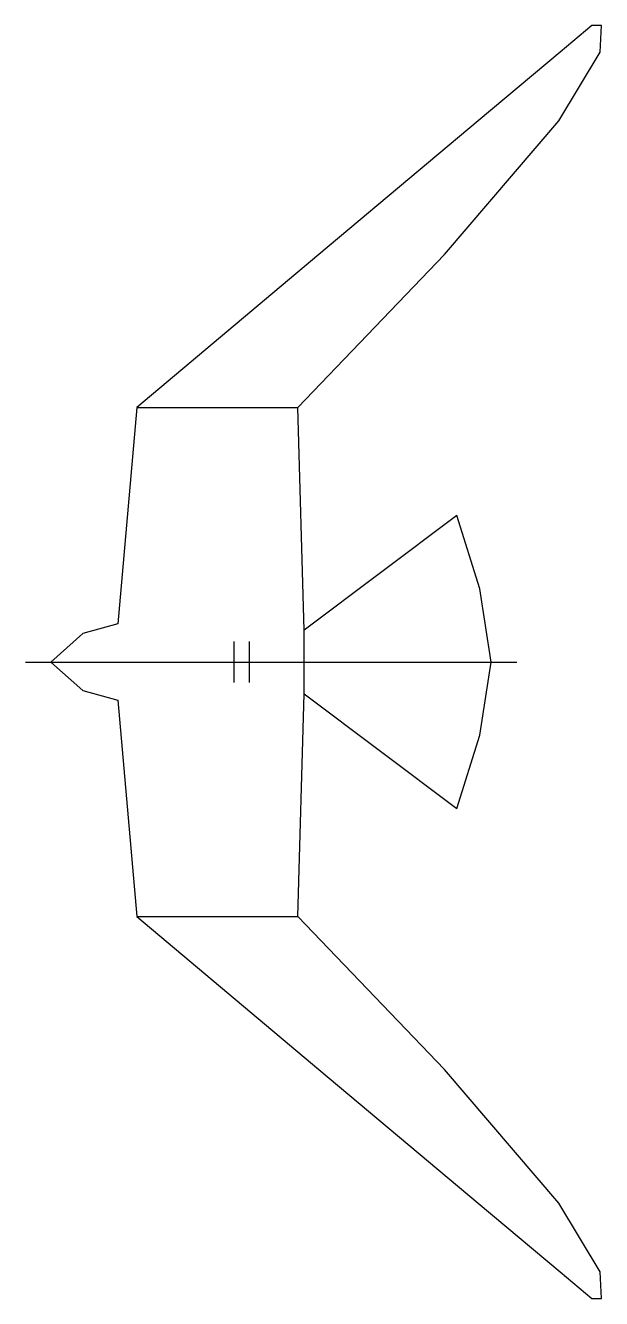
# Model space of a CAD drawing. Header units: millimetres. Extents: x -18 to 96, y -125 to 125.
import ezdxf

# ---------------------------------------------------------------- set-up
doc = ezdxf.new("R2010")
doc.units = ezdxf.units.MM
for name, color, linetype in [('CENTRELINE', 8, 'CONTINUOUS'), ('CG_MARKS', 5, 'CONTINUOUS'), ('HINGE_BEND_UP', 1, 'CONTINUOUS'), ('OUTLINE', 7, 'CONTINUOUS'), ('WRIST_MARKER', 3, 'CONTINUOUS')]:
    doc.layers.add(name, color=color, linetype=linetype)

msp = doc.modelspace()

# ---------------------------------------------------------------- linework, layer by layer
at = {"layer": 'CENTRELINE'}
msp.add_line((-17.5, 0), (78.9943, 0), dxfattribs=at)
at = {"layer": 'CG_MARKS'}
for p, q in [((23.4674, -4), (23.4674, 4)), ((26.5148, -4), (26.5148, 4))]:
    msp.add_line(p, q, dxfattribs=at)
at = {"layer": 'HINGE_BEND_UP'}
msp.add_line((37.2443, -6.25), (37.2443, 6.25), dxfattribs=at)
at = {"layer": 'OUTLINE'}
for p, q in [((93.756, 125), (87.4992, 119.75)), ((95.6554, 125), (93.756, 125)), ((95.4137, 119.75), (95.6554, 125)), ((87.4992, 119.75), (71.4106, 106.25)), ((87.2394, 106.25), (95.4137, 119.75)), ((71.4106, 106.25), (40.127, 80)), ((64.82, 80), (87.2394, 106.25)), ((40.127, 80), (4.3744, 50)), ((36.0321, 50), (64.82, 80)), ((4.3744, 50), (0.6562, 7.5)), ((37.2443, 6.25), (36.0321, 50)), ((67.2443, 28.75), (37.2443, 6.25)), ((71.7443, 14.375), (67.2443, 28.75)), ((73.9943, 0), (71.7443, 14.375)), ((0.6562, 7.5), (-6.25, 5.625)), ((-6.25, 5.625), (-12.5, 0)), ((-12.5, 0), (-6.25, -5.625)), ((71.7443, -14.375), (73.9943, 0)), ((-6.25, -5.625), (0.6562, -7.5)), ((0.6562, -7.5), (4.3744, -50)), ((36.0321, -50), (37.2443, -6.25)), ((37.2443, -6.25), (67.2443, -28.75)), ((67.2443, -28.75), (71.7443, -14.375)), ((4.3744, -50), (40.127, -80)), ((64.82, -80), (36.0321, -50)), ((40.127, -80), (71.4106, -106.25)), ((87.2394, -106.25), (64.82, -80)), ((71.4106, -106.25), (87.4992, -119.75)), ((95.4137, -119.75), (87.2394, -106.25)), ((87.4992, -119.75), (93.756, -125)), ((95.6554, -125), (95.4137, -119.75)), ((93.756, -125), (95.6554, -125))]:
    msp.add_line(p, q, dxfattribs=at)
at = {"layer": 'WRIST_MARKER'}
for p, q in [((4.3744, 50), (36.0321, 50)), ((4.3744, -50), (36.0321, -50))]:
    msp.add_line(p, q, dxfattribs=at)

doc.saveas('drawing.dxf')
